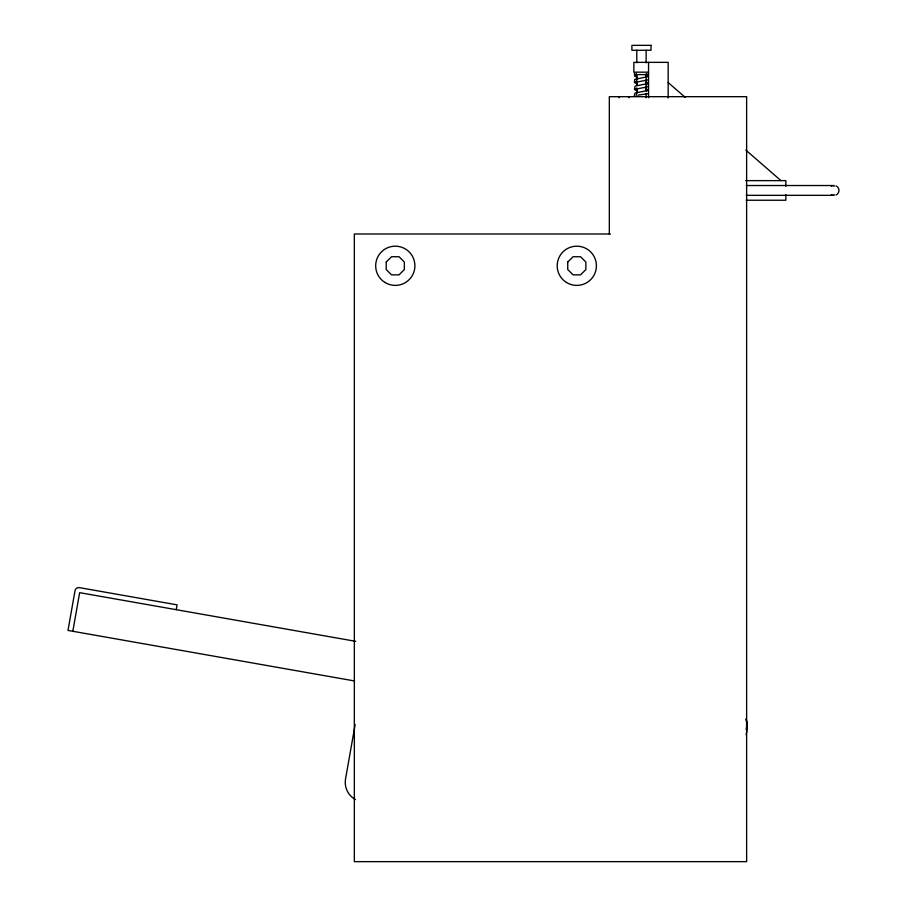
<?xml version="1.0" encoding="UTF-8"?>
<svg xmlns="http://www.w3.org/2000/svg" width="907" height="907" viewBox="0 0 907 907"><rect width="100%" height="100%" fill="white"/><g stroke="black" fill="none" stroke-linecap="round" stroke-linejoin="round"><path stroke-width="1.36" d="M634.412 73.24L634.73 76.267L637.632 77.401M636.329 73.444L635.319 75.462L637.61 74.601L647.609 74.601L646.521 73.728M72.832 631.283L79.646 592.656L355.737 641.34M176.23 609.685L177.08 604.856L79.397 587.634A3.787 3.787 0 0 0 75.009 590.706L68.002 630.433L354.501 680.953M355.136 724.602L345.544 778.966A19.614 19.614 0 0 0 355.431 799.566M636.181 95.53L636.408 94.634M646.612 77.299L647.122 76.766L634.685 79.431L634.435 82.48L637.338 84.147M636.136 88.795L635.569 89.192L647.564 86.823M831.368 186.354L832.218 185.901M835.971 194.971L836.821 194.517M646.725 90.915L647.326 90.598L635.07 93.013L634.31 95.666M647.689 79.941L635.456 82.367L636.351 81.233L636.351 82.129M647.485 93.693L637.836 95.212M648.562 72.163L633.834 72.163L633.834 62.356L668.176 62.356L668.176 97.967M745.713 180.629L785.859 180.629L785.859 186.23M746.314 185.527L834.1 185.527L834.1 186.354M746.314 195.334L834.1 195.334L834.1 194.517M746.257 200.243L785.859 200.243L785.859 194.642M610.445 233.983L354.342 233.983L354.342 861.65L746.631 861.65L746.631 96.686L609.334 96.686L609.334 233.983M645.308 74.816L647.745 75.723M645.387 81.766L647.87 82.696M645.444 88.761L647.961 89.702M637.394 91.051L634.447 89.498L635.149 86.074L647.247 83.682L646.487 85.065M835.971 185.901L836.821 186.354M831.368 194.517L832.218 194.971M668.176 82.56L685.193 97.355M745.849 150.097L780.961 180.629M648.562 62.356L648.562 97.695M646.124 50.259L646.124 62.821M646.124 73.989L646.124 90.745M646.124 93.546L646.124 97.729M636.793 50.259L636.793 62.821M636.793 75.383L636.793 85.167M636.793 87.956L636.793 93.546M628.948 96.686L628.948 97.741M619.141 96.686L619.141 97.741M837.558 186.967A4.909 4.909 0 0 1 837.558 193.905M746.552 726.983A33.105 33.105 0 0 1 746.246 729.568M746.257 719.217A33.105 33.105 0 0 1 746.631 725.691M746.098 718.888A34.024 34.024 0 0 1 746.11 734.772M386.246 261.998L386.212 269.504L391.495 274.844L399.001 274.878L404.341 269.583L404.375 262.078L399.08 256.749L391.575 256.715L386.246 261.998M567.759 261.998L567.725 269.504L573.02 274.844L580.525 274.878L585.854 269.583L585.888 262.078L580.605 256.749L573.099 256.715L567.759 261.998M651.022 45.35L631.896 45.35L631.896 50.259L651.022 50.259L651.022 45.35M566.456 282.451A19.614 19.614 0 0 0 596.409 266.431A19.614 19.614 0 0 0 567.555 248.495A19.614 19.614 0 0 0 566.456 282.451M384.942 282.451A19.614 19.614 0 0 0 414.896 266.431A19.614 19.614 0 0 0 386.042 248.495A19.614 19.614 0 0 0 384.942 282.451"/></g></svg>
